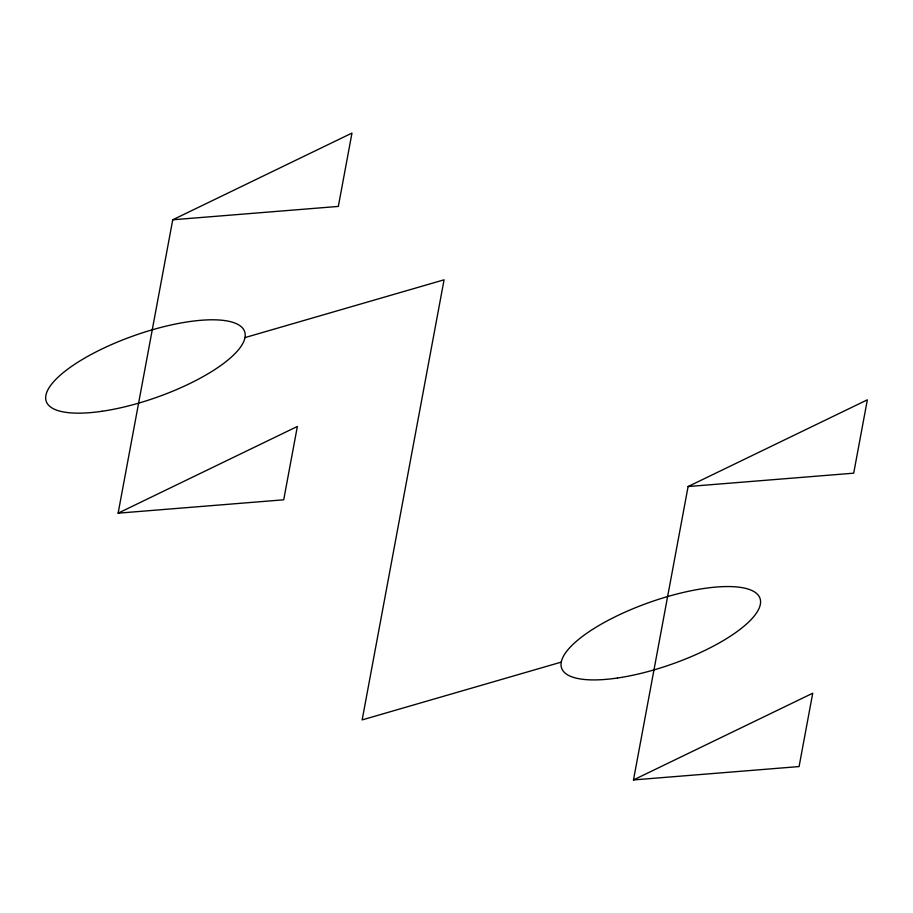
<?xml version="1.0" encoding="UTF-8"?>
<svg xmlns="http://www.w3.org/2000/svg" width="913" height="913" viewBox="0 0 913 913"><rect width="100%" height="100%" fill="white"/><g stroke="black" fill="none" stroke-linecap="round" stroke-linejoin="round"><path stroke-width="1.37" d="M118.119 513.174L297.364 426.462L283.715 499.81L118.119 513.174L172.74 219.782L351.984 133.07L338.335 206.418L172.74 219.782M633.485 779.93L812.73 693.218L799.08 766.566L633.485 779.93L688.105 486.538L867.35 399.826L853.701 473.174L688.105 486.538M244.981 337.593L444.072 279.812L362.153 719.9L561.244 662.119M102.096 411.261A105.155 32.845 -19.4 0 0 244.935 332.663A105.155 32.845 -19.4 0 0 89.257 355.511A105.155 32.845 -19.4 0 0 102.096 411.261M617.462 678.017A105.155 32.845 -19.4 0 0 760.301 599.419A105.155 32.845 -19.4 0 0 604.623 622.267A105.155 32.845 -19.4 0 0 617.462 678.017"/></g></svg>
